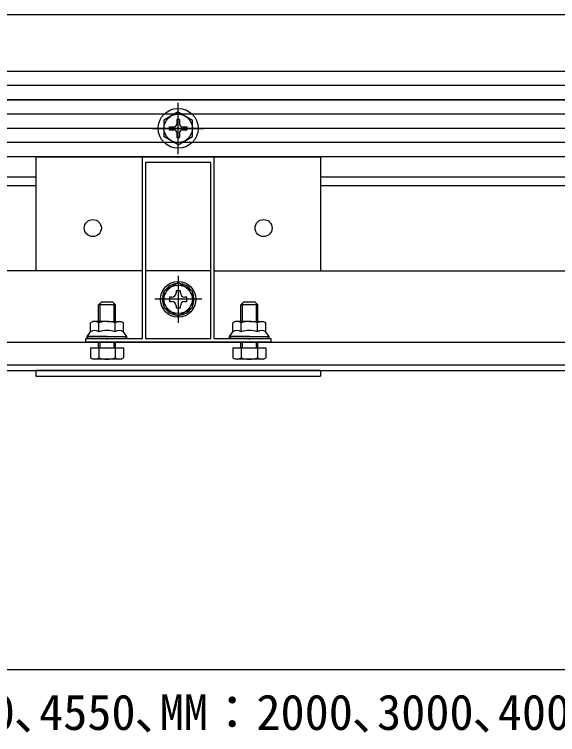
# Model space of a CAD drawing. Units: millimetres, scale not verified. Extents: x -875 to 875, y -1305 to 1298.
# Drawn here: x -275.3 to -84.5, y 222 to 474.8 of the extents above; entities that cross this region are included whole.
import ezdxf
from ezdxf.enums import TextEntityAlignment as Align

# ---------------------------------------------------------------- set-up
doc = ezdxf.new("R2010")
doc.units = ezdxf.units.MM
doc.header["$LTSCALE"] = 8
for name, color, linetype in [('0-2_YKK_11', 7, 'Continuous'), ('0-4_YKK_12', 2, 'Continuous'), ('0-5_YKK_13', 4, 'Continuous'), ('0-6_YKK_D', 6, 'Continuous')]:
    doc.layers.add(name, color=color, linetype=linetype)
doc.styles.add('ＭＳ ゴシック', font='')
doc.styles.get('ＭＳ ゴシック').set_extended_font_data('MS Gothic')

msp = doc.modelspace()

# ---------------------------------------------------------------- linework, layer by layer
at = {"layer": '0-2_YKK_11'}
for points in [[(-185.3, 359.8), (-250.3, 359.8), (-250.3, 361), (-243.258, 361), (-243.075, 360.88), (-242.525, 360.88), (-242.342, 361), (-230.3, 361), (-230.3, 424.8), (-218.258, 424.8), (-218.075, 424.68), (-217.525, 424.68), (-217.342, 424.8), (-205.3, 424.8), (-205.3, 361), (-193.258, 361), (-193.075, 360.88), (-192.525, 360.88), (-192.342, 361), (-185.3, 361)], [(-229.3, 422.8), (-229.3, 361), (-206.3, 361), (-206.3, 422.8)]]:
    msp.add_lwpolyline(points, close=True, dxfattribs=at)
at = {"layer": '0-4_YKK_12'}
for p, q in [((-791.654, 474.8), (719.7, 474.8)), ((-497.3, 444.8), (561.7, 444.8)), ((-382.8, 417.8), (-267.8, 417.8)), ((-167.8, 417.8), (-17.8, 417.8)), ((-382.8, 414.8), (-267.8, 414.8)), ((-167.8, 414.8), (-17.8, 414.8)), ((-230.3, 384.8), (-420.3, 384.8)), ((-206.3, 384.8), (-229.3, 384.8)), ((-205.3, 384.8), (19.7, 384.8)), ((-217.8, 383.05), (-217.8, 366.55)), ((-209.55, 374.8), (-226.05, 374.8)), ((-577.8, 359.8), (642.2, 359.8)), ((-577.8, 351.8), (642.2, 351.8)), ((-577.8, 349.8), (642.2, 349.8))]:
    msp.add_line(p, q, dxfattribs=at)
at = {"layer": '0-5_YKK_13'}
for p, q in [((627.2, 454.8), (-562.8, 454.8)), ((627.2, 449.8), (-562.8, 449.8)), ((627.2, 444.8), (-562.8, 444.8)), ((-217.8, 425.8), (-217.8, 443.8)), ((-217.8, 440.55), (-222.8, 437.663)), ((-217.8, 440.55), (-212.8, 437.663)), ((627.2, 439.8), (-562.8, 439.8)), ((-222.8, 437.663), (-222.8, 431.937)), ((-218.3, 437.95), (-218.3, 436.3)), ((-217.3, 437.95), (-218.3, 437.95)), ((-217.3, 437.95), (-217.3, 436.3)), ((-212.8, 431.937), (-212.8, 437.663)), ((-220.95, 435.3), (-219.3, 435.3)), ((-220.95, 435.3), (-220.95, 434.3)), ((-216.3, 435.3), (-214.65, 435.3)), ((-214.65, 434.3), (-214.65, 435.3)), ((627.2, 434.8), (-562.8, 434.8)), ((-226.8, 434.8), (-208.8, 434.8)), ((-220.95, 434.3), (-219.3, 434.3)), ((-218.3, 433.3), (-218.3, 431.65)), ((-217.3, 433.3), (-217.3, 431.65)), ((-216.3, 434.3), (-214.65, 434.3)), ((627.2, 429.8), (-562.8, 429.8)), ((-217.8, 429.05), (-222.8, 431.937)), ((-218.3, 431.65), (-217.3, 431.65)), ((-217.8, 429.05), (-212.8, 431.937)), ((-267.8, 424.8), (-167.8, 424.8)), ((-267.8, 424.8), (-267.8, 384.8)), ((-167.8, 424.8), (-167.8, 384.8)), ((-220.08, 375.56), (-220.8, 375.56)), ((-239.8, 372.8), (-245.8, 372.8)), ((-245.26, 367), (-245.26, 373.34)), ((-240.34, 367), (-240.34, 373.34)), ((-215.52, 374.04), (-214.8, 374.04)), ((-189.8, 372.8), (-195.8, 372.8)), ((-195.26, 367), (-195.26, 373.34)), ((-190.34, 367), (-190.34, 373.34)), ((-247.8, 367), (-248.574, 366.553)), ((-248.574, 363.4), (-248.574, 366.553)), ((-242.8, 367), (-247.8, 367)), ((-245.687, 363.4), (-245.687, 366.553)), ((-242.8, 367), (-237.8, 367)), ((-239.913, 363.4), (-239.913, 366.553)), ((-237.8, 367), (-237.026, 366.553)), ((-237.026, 363.4), (-237.026, 366.553)), ((-197.8, 367), (-198.574, 366.553)), ((-198.574, 363.4), (-198.574, 366.553)), ((-192.8, 367), (-197.8, 367)), ((-195.687, 363.4), (-195.687, 366.553)), ((-192.8, 367), (-187.8, 367)), ((-189.913, 363.4), (-189.913, 366.553)), ((-187.8, 367), (-187.026, 366.553)), ((-187.026, 363.4), (-187.026, 366.553)), ((-249.8, 361), (-249.8, 361.8)), ((-235.8, 361), (-235.8, 361.8)), ((-199.8, 361), (-199.8, 361.8)), ((-185.8, 361), (-185.8, 361.8)), ((-242.8, 361), (-249.8, 361)), ((-245.8, 357.8), (-245.8, 359.8)), ((-245.26, 357.8), (-245.26, 359.8)), ((-242.8, 361), (-235.8, 361)), ((-240.34, 357.8), (-240.34, 359.8)), ((-239.8, 357.8), (-239.8, 359.8)), ((-192.8, 361), (-199.8, 361)), ((-195.8, 357.8), (-195.8, 359.8)), ((-195.26, 357.8), (-195.26, 359.8)), ((-192.8, 361), (-185.8, 361)), ((-190.34, 357.8), (-190.34, 359.8)), ((-189.8, 357.8), (-189.8, 359.8)), ((-248.574, 357.8), (-248.574, 354.247)), ((-245.687, 357.8), (-245.687, 354.247)), ((-239.913, 357.8), (-239.913, 354.247)), ((-198.574, 357.8), (-198.574, 354.247)), ((-195.687, 357.8), (-195.687, 354.247)), ((-189.913, 357.8), (-189.913, 354.247)), ((-247.8, 353.8), (-248.574, 354.247)), ((-237.8, 353.8), (-237.026, 354.247)), ((-197.8, 353.8), (-198.574, 354.247)), ((-187.8, 353.8), (-187.026, 354.247)), ((-237.8, 353.8), (-247.8, 353.8)), ((-187.8, 353.8), (-197.8, 353.8)), ((-167.8, 349.8), (-267.8, 349.8)), ((-267.8, 349.8), (-267.8, 347.8)), ((-167.8, 349.8), (-167.8, 347.8)), ((-267.8, 347.8), (-167.8, 347.8))]:
    msp.add_line(p, q, dxfattribs=at)
for points in [[(627.2, 454.8), (627.2, 424.8), (-562.8, 424.8)], [(-217.04, 377.08), (-217.04, 377.8), (-218.56, 377.8), (-218.56, 377.08)], [(-220.8, 375.56), (-220.8, 374.04), (-220.08, 374.04)], [(-214.8, 374.04), (-214.8, 375.56), (-215.52, 375.56)], [(-245.8, 367), (-245.8, 372.8), (-244.8, 373.8)], [(-239.8, 367), (-239.8, 372.8), (-240.8, 373.8), (-244.8, 373.8)], [(-218.56, 372.52), (-218.56, 371.8), (-217.04, 371.8), (-217.04, 372.52)], [(-195.8, 367), (-195.8, 372.8), (-194.8, 373.8)], [(-189.8, 367), (-189.8, 372.8), (-190.8, 373.8), (-194.8, 373.8)], [(-242.8, 361.8), (-249.8, 361.8), (-248.574, 363.4)], [(-242.8, 361.8), (-235.8, 361.8), (-237.026, 363.4)], [(-192.8, 361.8), (-199.8, 361.8), (-198.574, 363.4)], [(-192.8, 361.8), (-185.8, 361.8), (-187.026, 363.4)], [(-248.574, 357.8), (-237.026, 357.8), (-237.026, 354.247)], [(-198.574, 357.8), (-187.026, 357.8), (-187.026, 354.247)]]:
    msp.add_lwpolyline(points, dxfattribs=at)
msp.add_lwpolyline([(-217.8, 380.574), (-222.8, 377.687), (-222.8, 371.913), (-217.8, 369.027), (-212.8, 371.913), (-212.8, 377.687)], close=True, dxfattribs=at)
for centre, radius in [((-217.8, 434.8), 7), ((-217.8, 434.8), 5), ((-247.8, 399.8), 3), ((-187.8, 399.8), 3), ((-217.8, 374.8), 6.25), ((-217.8, 374.8), 5)]:
    msp.add_circle(centre, radius, dxfattribs=at)
for centre, radius, start, end in [((-219.3, 436.3), 1, 270, 0), ((-216.3, 436.3), 1, 180, 270), ((-219.3, 433.3), 1, 0, 90), ((-216.3, 433.3), 1, 90, 180), ((-217.8, 374.8), 5.575, 93.74848, 146.25152), ((-217.8, 374.8), 5.575, 33.74848, 86.25152), ((-217.8, 374.8), 5.575, 153.74848, 206.25152), ((-220.08, 377.08), 1.52, 270, 0), ((-215.52, 377.08), 1.52, 180, 270), ((-217.8, 374.8), 5.575, 333.74848, 26.25152), ((-217.8, 374.8), 5.575, 213.74848, 266.25152), ((-220.08, 372.52), 1.52, 0, 90), ((-217.8, 374.8), 5.575, 273.74848, 326.25152), ((-215.52, 372.52), 1.52, 90, 180), ((-247.13, 364.444), 2.556, 55.61575, 124.38425), ((-242.8, 357.447), 9.553, 90, 107.58795), ((-242.8, 357.447), 9.553, 72.41205, 90), ((-238.47, 364.444), 2.556, 55.61575, 124.38425), ((-197.13, 364.444), 2.556, 55.61575, 124.38425), ((-192.8, 357.447), 9.553, 90, 107.58795), ((-192.8, 357.447), 9.553, 72.41205, 90), ((-188.47, 364.444), 2.556, 55.61575, 124.38425), ((-247.13, 361.291), 2.556, 55.61575, 124.38425), ((-242.8, 354.293), 9.553, 90, 107.58795), ((-242.8, 354.293), 9.553, 72.41205, 90), ((-238.47, 361.291), 2.556, 55.61575, 124.38425), ((-197.13, 361.291), 2.556, 55.61575, 124.38425), ((-192.8, 354.293), 9.553, 90, 107.58795), ((-192.8, 354.293), 9.553, 72.41205, 90), ((-188.47, 361.291), 2.556, 55.61575, 124.38425), ((-247.13, 356.356), 2.556, 235.61575, 304.38425), ((-242.8, 363.353), 9.553, 252.41205, 287.58795), ((-238.47, 356.356), 2.556, 235.61575, 304.38425), ((-197.13, 356.356), 2.556, 235.61575, 304.38425), ((-192.8, 363.353), 9.553, 252.41205, 287.58795), ((-188.47, 356.356), 2.556, 235.61575, 304.38425)]:
    msp.add_arc(centre, radius, start, end, dxfattribs=at)
for centre, start_param, end_param in [((-248.3, 361.8), 3.1415927, 4.712389), ((-237.3, 361.8), 4.712389, 6.2831853), ((-198.3, 361.8), 3.1415927, 4.712389), ((-187.3, 361.8), 4.712389, 6.2831853)]:
    msp.add_ellipse(centre, major_axis=(1.5, 0), ratio=0.533333, start_param=start_param, end_param=end_param, dxfattribs=at)
at = {"layer": '0-6_YKK_D'}
msp.add_line((-600.3, 244.8), (664.7, 244.8), dxfattribs=at)

# ---------------------------------------------------------------- texts
at = {"layer": '0-6_YKK_D', "style": 'ＭＳ ゴシック'}
msp.add_text('（関東間：1820､2730､3640､4550､MM：2000､3000､4000､5000､九州・四国間：1910､2865､3820､4775）', height=12.46, dxfattribs=at).set_placement((-478.863, 219.902), align=Align.BOTTOM_LEFT)

doc.saveas('drawing.dxf')
